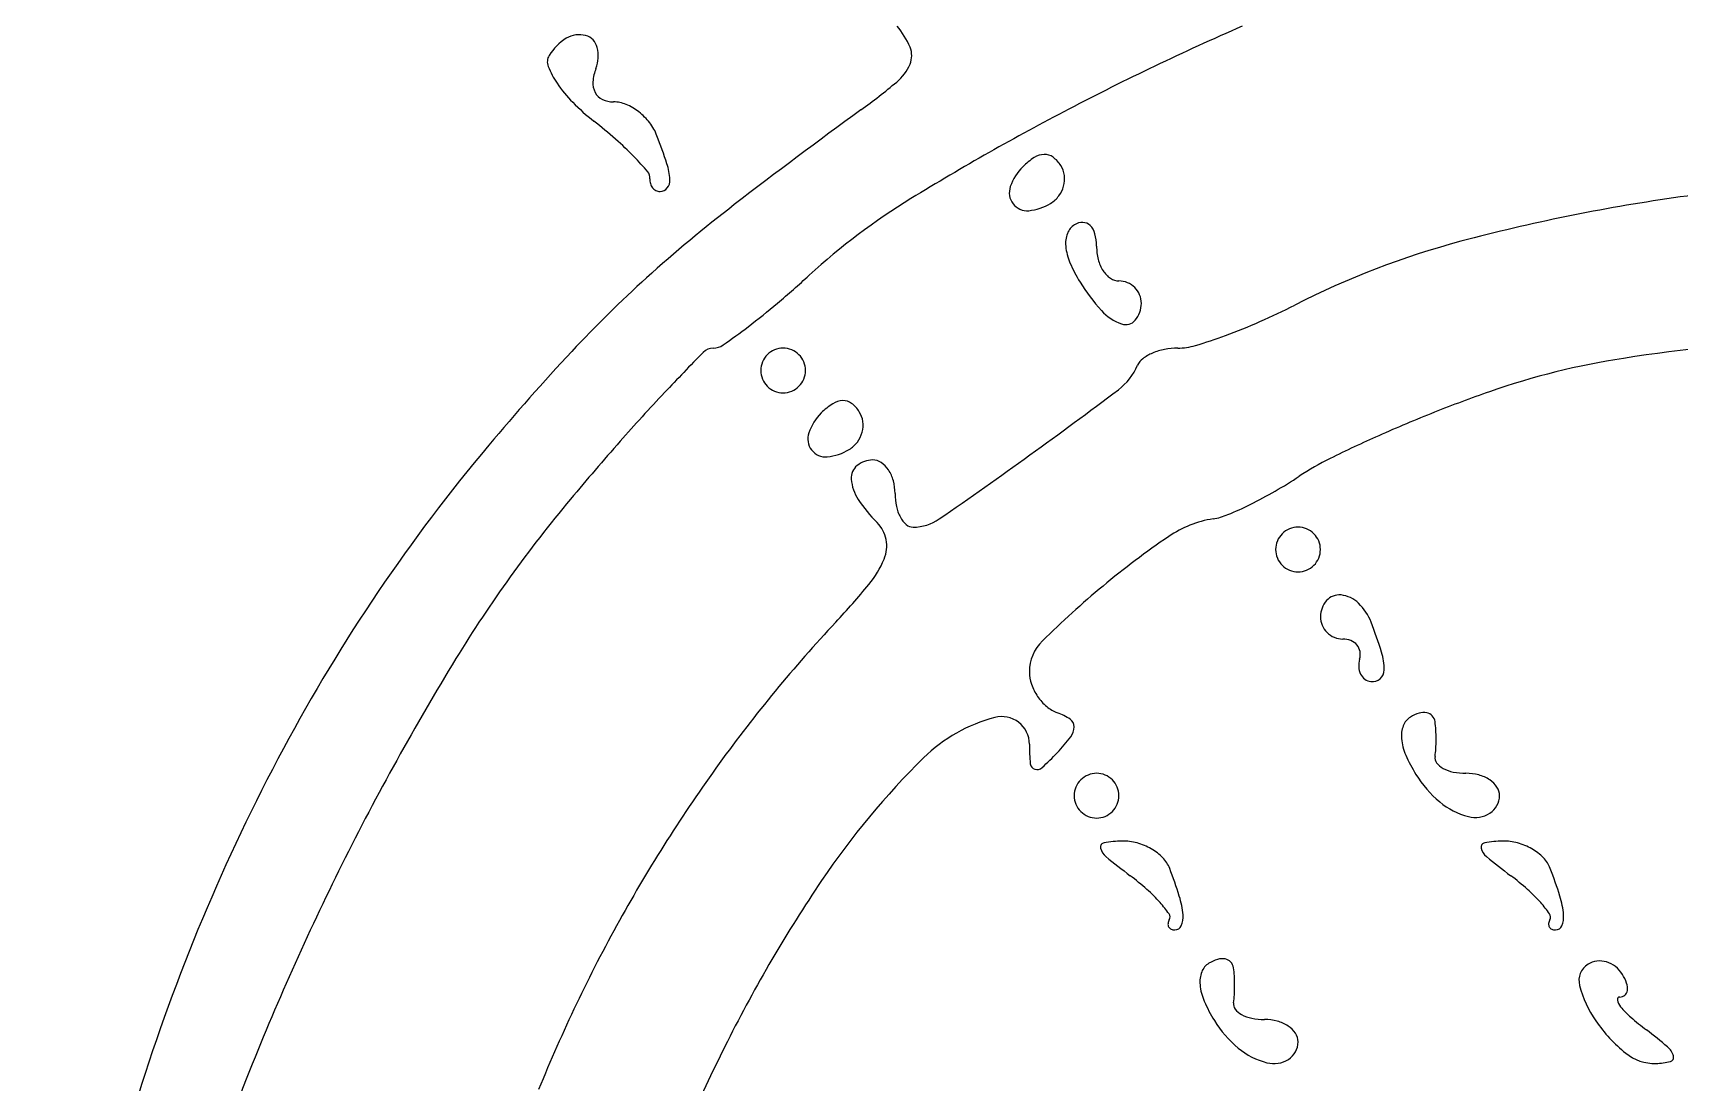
# Model space of a CAD drawing. Header units: metres. Extents: x -22 to 82, y -7 to 32.
# Drawn here: x 10.1426 to 10.2981, y 27.9833 to 28.0825 of the extents above; entities that cross this region are included whole.
import ezdxf

# ---------------------------------------------------------------- set-up
doc = ezdxf.new("R2010")
doc.units = ezdxf.units.M
doc.header["$LTSCALE"] = 2
doc.header["$MEASUREMENT"] = 0
doc.layers.add('ZSILUETAEDIFICIO', color=253, linetype='CONTINUOUS')
doc.layers.add('ZVEREDA', color=253, linetype='CONTINUOUS')

msp = doc.modelspace()

# ---------------------------------------------------------------- hatches: boundary and pattern name
at = {"layer": 'ZVEREDA'}
h = msp.add_hatch(dxfattribs=at)
h.set_pattern_fill('AR-SAND', color=256, scale=0.08)
h.set_pattern_definition([(37.50000000000001, (100.3217642182751, 117.4581959786875), (-0.0050394686487687, 0.1541459015210527), [0, -0.1216, 0, -0.136, 0, -0.13]), (7.499999999999999, (100.3217642182751, 117.4581959786875), (0.1415821364214182, 0.2257716852183792), [0, -0.0656, 0, -0.1096, 0, -0.042]), (327.5, (100.2233642182753, 117.4581959786875), (0.2491313489401196, 0.0004527242829572), [0, -0.04, 0, -0.144, 0, -0.188]), (317.5, (100.2233642182753, 117.4581959786875), (0.2404901283657835, 0.0702140451947399), [0, -0.02, 0, -0.0944, 0, -0.108])])
h.paths.add_polyline_path([(31.4583351261974, 30.10001185127862), (-5.580466054143699, 30.14202237673669), (-5.496152509190097, 24.7095630808688), (0.5053741138006274, 24.71459050236479), (0.5053741138006274, 23.02514520136083), (2.905374113800207, 23.02514520136083), (2.905811148500817, 24.71459050236479), (7.70575982083821, 24.71459050236479), (7.70575982083821, 23.02524487001511), (10.1053227861378, 23.02524487001511), (10.1057598208379, 24.71459050236479), (12.50561829493628, 24.71459050236479), (14.90575982083172, 24.71459050236479), (14.90575982083172, 23.02514520136083), (17.30547676903481, 23.02514520136083), (17.30591380373539, 24.71459050236479), (22.10547676902863, 24.63459050236452), (22.10547676902863, 23.02461800278962), (24.5050398048495, 23.02461800278962), (24.5050398048495, 24.63406330379348), (31.4583221007949, 24.61459050236454), (29.30561829493013, 24.61459050236454), (29.30561829493013, 20.61092766967829), (30.50572014345363, 20.61326742045304), (30.50572014345363, 24.61459050236454), (31.4583221007949, 24.61459050236454)])
h.paths.add_polyline_path([(3.274978631708791, 29.84745587849517), (21.85115500656482, 29.84745587849517), (21.85115500656482, 26.26298918530352), (3.274978631708791, 26.26298918530352)], flags=16)
edge = h.paths.add_edge_path(flags=0)
edge.add_line((4.190763625501631, 28.45334721717251), (4.191796270515823, 28.45334721717251))
edge.add_arc((4.030850849770815, 28.47872758158093), 0.1629343160792154, 351.0385129392877, 357.3660182868147)
edge.add_arc((4.112611057247875, 28.47496619707363), 0.0810876329450389, 344.53720768220717, 357.3660765305271, ccw=False)
edge = h.paths.add_edge_path(flags=0)
edge.add_arc((4.129473601766023, 28.48361260777853), 0.0424070857397566, 8.446156974039805, 17.04280200703507)
edge.add_arc((4.048520085864993, 28.46875624364435), 0.1245244297232045, 3.3254775150875844, 12.657113459455672, ccw=False)
edge.add_arc((4.009668740244905, 28.46649875537224), 0.1634413066505545, 3.325477516473139, 5.867953198212037)
edge.add_arc((4.024461425057098, 28.46801930679646), 0.148570677863494, 5.867861931155238, 8.446156969658695)
edge = h.paths.add_edge_path(flags=0)
edge.add_arc((4.187625943115307, 27.71049756740979), 0.005506773619038, 0, 44.649192788606285, ccw=False)
edge.add_line((4.193132716734738, 27.71049756740979), (4.193170576032799, 27.71059180186387))
edge.add_arc((4.083131412969806, 27.72142825678299), 0.110571452748189, 354.3757511834748, 357.7808422671732)
edge.add_arc((4.083495542828814, 27.72707965905653), 0.1105714527485412, 354.8460124112327, 363.6003750095574)
edge.add_arc((4.265141154600997, 27.71569919341579), 0.0736096129205384, 165.585485692761, 181.0365879312016)
edge = h.paths.add_edge_path(flags=0)
edge.add_ellipse((4.155844521799992, 27.55226263330349), major_axis=(-0.004886144824328529, 0.5517489951021792), ratio=0.0764573230342362, start_angle=264.41174822548277, end_angle=281.9145976805995, ccw=False)
edge.add_arc((-177.0033036909715, 27.24610176780652), 181.2017851309283, -3.410605131648481e-12, 0.07993633669821065, ccw=False)
edge.add_line((4.198481439956822, 27.24610176779618), (4.210484766247419, 27.6590139235833))
edge.add_ellipse((4.18687514976483, 27.77778923014426), major_axis=(0.01575538398604225, -0.1077800230216994), ratio=0.5161088083865675, start_angle=337.05526251174393, end_angle=345.80434126128097, ccw=False)
edge = h.paths.add_edge_path(flags=0)
edge.add_arc((387.0379938681306, 26.57348742740584), 383.1770730560518, 179.7962796488156, 179.8227156500893, ccw=False)
edge.add_arc((63.47661150482531, 27.72394417231078), 59.61364541384286, 179.6242268241421, 179.7962796450261, ccw=False)
edge.add_arc((107.9126775625507, 27.43250698258277), 104.0506671673548, 179.4892207827528, 179.6242268252662, ccw=False)
edge.add_arc((4.908773407262004, 28.32581589378475), 1.043191389333353, 173.5744382351789, 178.1175676432889, ccw=False)
edge.add_arc((3.941956756071903, 28.43638332363668), 0.0700943375474026, 136.9440126095541, 174.9430767679891, ccw=False)
edge.add_arc((3.939591411760631, 28.44492007257332), 0.0627084935053294, 98.57263522089539, 141.1716653543758, ccw=False)
edge.add_arc((3.971787529488921, 28.27408536092594), 0.2365196678389941, 91.78341864015289, 100.1162303726033, ccw=False)
edge.add_arc((4.161354391850892, 22.18584956753244), 6.327705978506592, 91.01273401402932, 91.78341864030182, ccw=False)
edge.add_line((4.049514576590127, 28.51256710557305), (4.169165289891879, 28.51468221717266))
edge.add_line((4.169165289891879, 28.51468221717232), (4.179750299263304, 28.53043944484654))
edge.add_arc((4.190827730734469, 28.52494372944767), 0.0123657743692955, 51.76101418273163, 153.6131534045893, ccw=False)
edge.add_line((4.198481439891822, 28.53465625290397), (4.198481439891822, 28.53636044799151))
edge.add_arc((4.193339192636984, 28.51586697619842), 0.0211287740527576, 75.9140893002533, 183.0668013861589)
edge.add_line((4.172240678425823, 28.51473658199643), (4.049514576590127, 28.51256710557305))
edge.add_arc((4.161354391844498, 22.18584956753244), 6.327705978506354, 91.01273401397248, 91.78341864024476)
edge.add_arc((3.971787529489319, 28.27408536092594), 0.2365196678390667, 91.78341864027549, 100.1162378328985)
edge.add_arc((3.941258338745911, 28.44519436956017), 0.0627084935053418, 100.1162378329312, 120.5228893311077)
edge.add_arc((3.942263761789718, 28.43729516592452), 0.0700943375474093, 117.9506432260986, 158.4595108276586)
edge.add_arc((4.001405707587139, 28.41591235581501), 0.1329691207264811, 159.2459526752788, 175.8968395766796)
edge.add_arc((4.909294928725814, 28.35078371074917), 1.04319138933335, 175.8968395763732, 179.4892207827571)
edge.add_arc((107.9126775622392, 27.43250698108915), 104.0506671670563, 179.4892207819287, 179.6242268244366)
edge.add_arc((63.47661150489225, 27.72394417644966), 59.6136454138861, 179.6242268281098, 179.7962796489794)
edge.add_arc((387.0379938451551, 26.57348740949783), 383.1770730331307, 179.7962796461218, 179.8227156473993)
edge.add_line((3.862755088178147, 27.75911035599103), (3.884622839891307, 27.72070371717251))
edge.add_arc((3.929255688633731, 27.74845655913333), 0.0525576961415898, 211.8734753522308, 222.0820973833024)
edge.add_arc((3.940104661909288, 27.75825274944765), 0.0671749997825091, 222.0818102784924, 230.2563674642507)
edge.add_arc((3.958449832274908, 27.78343227505326), 0.0982851158739191, 231.4181484407944, 254.9741783521728)
edge.add_arc((3.959368323424485, 27.7758030788865), 0.0911999037654329, 253.1739702547738, 268.217256623099)
edge.add_arc((3.968627737210397, 41.24924821526616), 13.56460629090511, 269.9489048779313, 270.3532500274084)
edge.add_arc((4.049525169780992, 16.95504494612499), 10.72985513343538, 89.5075836061958, 89.98540653837108, ccw=False)
edge.add_arc((4.130247462298712, 27.54011210430104), 0.1448483138350315, 64.17034698782749, 85.44946313993978, ccw=False)
edge.add_arc((4.191746138397974, 27.66642980881176), 0.0043674083606586, 1.4282544963651844, 68.34992075025048, ccw=False)
edge.add_arc((4.197384248272812, 27.67701561994579), 0.0105538936861254, 212.0429010611537, 263.0773218994982, ccw=False)
edge.add_arc((4.200612712082403, 27.70999352945552), 0.0404527841329601, 231.8085000024286, 252.4850053579366, ccw=False)
edge.add_arc((4.161788889977004, 27.66257060467501), 0.0208577567284913, 48.53142696656482, 82.63062587060486)
edge.add_arc((4.11933816690663, 27.13308106570912), 0.5520225538390414, 85.31102351279071, 89.99478211468639)
edge.add_arc((4.118411279294634, 16.9552485283175), 10.72985513343608, 89.99478211606726, 90.35325002811415)
edge.add_arc((4.073781246147718, 41.2494889468843), 13.56460629090747, 269.50474175352076, 269.9090879921701, ccw=False)
edge.add_arc((3.956613111675125, 27.77658927219733), 0.0911999037654514, 239.2648217281377, 269.94890487625094, ccw=False)
edge.add_arc((3.940104661909288, 27.75825274944765), 0.0671749997825307, 215.766892496466, 243.3781184107606, ccw=False)
edge.add_line((3.885598753388649, 27.71898970661965), (3.862755088177721, 27.75911035598011))
edge = h.paths.add_edge_path(flags=0)
edge.add_arc((3.982208672812931, 27.77710128656037), 0.0039699795081061, 57.093542815945284, 128.0095147918335, ccw=False)
edge.add_arc((3.983777369758798, 27.77691396217733), 0.0035691351575788, -36.39606693346491, 80.51639118771561, ccw=False)
edge.add_arc((3.985008823383225, 27.77555727172944), 0.0018093348073117, 293.7971605359992, 335.12409378026587, ccw=False)
edge.add_arc((3.984854518882713, 27.77590723729099), 0.002191808038586, 257.1681723130867, 293.7964911424778, ccw=False)
edge.add_arc((3.98554989726631, 27.77896024180501), 0.0053230039216045, 238.282669802615, 257.1684968903267, ccw=False)
edge.add_arc((3.980302814458611, 27.77683864407101), 0.0034331700992157, 99.02971341141892, 315.4979837284754, ccw=False)
edge = h.paths.add_edge_path(flags=0)
edge.add_arc((4.003867887505493, 27.77651366478631), 0.0041965817445002, 179.5419055987072, 270.4580944011244)
edge.add_arc((4.003949051078308, 27.77651352882827), 0.0041965817444636, 269.3499522369119, 383.1232100615633)
edge.add_arc((4.003864094692489, 27.77672872215237), 0.0041965817444639, 19.96411019100292, 182.4788541983977)
edge = h.paths.add_edge_path(flags=0)
edge.add_arc((3.979353550216473, 28.42993420992462), 0.0009651872828333, 125.0907544769644, 237.6009057839097)
edge.add_arc((3.995965221876986, 28.40704187017155), 0.0279429480104366, 127.8062335931203, 268.779035296377)
edge.add_line((3.995369806797299, 28.37910526650563), (4.002718144077988, 28.38645734180113))
edge.add_arc((4.10007393273122, 28.38764962442366), 0.0973630891154655, 166.3647067637932, 180.7016464897838, ccw=False)
edge.add_arc((3.991574634341134, 28.42003595056144), 0.0167827455633406, 325.7976337708378, 488.477492724186)
edge.add_arc((3.995342312636922, 28.45231582363164), 0.0238394652163404, 233.4109544616884, 272.5958997522416)
edge.add_arc((3.987035091752404, 28.42505208948006), 0.0100004255996245, 20.17316381762081, 145.4473270086913)

# ---------------------------------------------------------------- linework, layer by layer
at = {"layer": 'ZSILUETAEDIFICIO'}
for centre, radius, start, end in [((10.217909434142, 28.07787800069633), 0.0081860221303772, 23.20741240676624, 39.69043124135417), ((10.3610055565652, 27.84427601839582), 0.2605521963209314, 113.5711184103348, 117.5676668338278), ((10.19556319792648, 28.07772175195566), 0.0049629486391371, 121.6393661364818, 148.2826912832205), ((10.19417085386951, 28.07998150490346), 0.002308686904098, 74.48054181096171, 121.6395006648267), ((10.1943718865152, 28.08070552467353), 0.0015572757307201, 13.71587869513063, 74.47981058264105), ((10.19233427291852, 28.079717328475), 0.001167124308082, 148.2828592351945, 201.3884352240214), ((10.19266914644248, 28.0802899251355), 0.0033100012459217, 339.0062942701973, 13.7161525527234), ((10.22357422229362, 28.08030681798101), 0.0020225021780258, 336.6711544576708, 23.20693203051757), ((10.19874364224123, 28.08222756202554), 0.0080505309931592, 201.387914604367, 214.1765642776518), ((10.19989635040631, 28.07751660772584), 0.0044310430368999, 159.006721199586, 175.8672623717104), ((10.22123707518472, 28.08131471536137), 0.0045677160663146, 309.9502007387455, 336.6715271682376), ((10.20266250152764, 28.08488852434181), 0.0127874264483257, 214.1767529587097, 224.6719559161325), ((10.19736784710202, 28.07769930570578), 0.0018959478686791, 175.8672741805345, 207.6555750267057), ((10.19699930198732, 28.07750614601315), 0.0014798515249336, 207.6544243199708, 244.7269042469111), ((10.18451234742062, 28.12515959805467), 0.061761066796246, 305.9697185259029, 309.9497707616027), ((10.20877928407322, 28.09093564885427), 0.0213887486477905, 224.6719304617319, 231.8114244012577), ((10.19742186632291, 28.07840127078646), 0.0024697045323634, 244.7278499873875, 270.0002966417357), ((10.19742186690274, 28.07282667351183), 0.003104892742182, 67.41316267879374, 89.99977474354303), ((10.196608237183, 28.07087071092724), 0.0052233315429108, 52.11352927119425, 67.4134843949465), ((10.51692963080563, 27.66711903267975), 0.5041915900771585, 125.9698156456692, 127.6668856162565), ((10.35523338990222, 27.85533148564588), 0.2480805779841655, 117.5675747747914, 121.5256320292752), ((10.16505572585788, 28.035349996256), 0.049332636503951, 48.68839525576019, 51.81150945410001), ((10.1962950804602, 28.07046818282248), 0.0057333276279937, 37.49722519445973, 52.11392547064872), ((10.19697490734299, 28.07098987894966), 0.0048763962232833, 20.99299239240417, 37.49630307028077), ((10.17751830034223, 28.04953003720584), 0.0304543599905444, 44.20593647959488, 48.68841579571883), ((10.14853487793633, 28.05240165521315), 0.0567604834810672, 18.16149073978228, 20.99359154556479), ((10.17748238714032, 28.04949534494864), 0.0305042927599832, 40.58482263432386, 44.20561462141631), ((10.24068511099202, 28.0652038002753), 0.006508633565989999, 122.7662489889775, 135.0000989953198), ((10.23817255233672, 28.06910758974232), 0.0018661640507537, 91.76715083504801, 122.7664696945298), ((10.2381559856033, 28.06964420084881), 0.0013292972739606, 53.33912479738849, 91.76667687162481), ((10.23723582363689, 28.06840793352836), 0.0028704185966747, 31.71722485095709, 53.33929687750075), ((10.19995931275321, 28.06875005521584), 0.0009077380200406, 354.7925006336019, 40.58574770795982), ((10.1969280970859, 28.06827648021704), 0.0058300041139568, 3.08923604388809, 18.16169740555153), ((10.23959143945629, 28.06629746763025), 0.0049619514035355, 135.0000957175037, 160.8451938261407), ((10.23766525357701, 28.06867331926617), 0.0023656021319585, 7.622138442286727, 31.7175128036711), ((10.237466861163, 28.06864675949976), 0.0025657644936148, 344.9508781437573, 7.622371760128128), ((10.20216962582961, 28.06854856631412), 0.0013117397730799, 174.7906323818316, 194.910565450102), ((10.2019324305036, 28.06848545502953), 0.0010662919084626, 194.9130759940864, 218.4146690738311), ((10.20183544885572, 28.06840852453877), 0.0009425028132933, 218.4135569528994, 243.6441173639306), ((10.20181177365501, 28.06836075011552), 0.0008891838615622, 243.6444409482092, 270.0003514806946), ((10.2018117753976, 28.06834831222864), 0.0008767459748612, 270.0002425877389, 321.4533254315789), ((10.20158640374282, 28.06852789665857), 0.0011649177121398, 321.4527187914956, 3.08878083815712), ((10.23654206697549, 28.06735666407468), 0.0017338606931982, 160.8448451242175, 217.3123950612675), ((10.23733095920102, 28.06868333966855), 0.0027065034384803, 322.9493811180103, 344.9500514057956), ((10.32280895853111, 27.89060952402451), 0.1780482453460931, 91.43131192003165, 98.15476104317874), ((10.2953729082808, 27.95412269762073), 0.1416195489797619, 127.6669093539971, 132.0334652309764), ((10.25846723527161, 28.01308128971851), 0.0630165637434514, 121.525747563804, 132.4886034400286), ((10.2364903257378, 28.06731722477895), 0.0016688021523697, 217.3122491585808, 275.2001905405276), ((10.2362089921923, 28.0704081731493), 0.004772527396619, 275.200487564866, 301.7174148698027), ((10.23722605394124, 28.06876246457114), 0.0028379030602519, 301.7180971070263, 322.9505458796903), ((10.32214316262051, 27.89525490627852), 0.1733553932854374, 98.15471861277263, 104.9296892297892), ((10.24185701707412, 28.06291104212625), 0.0016632192657935, 121.7187642635501, 159.2284316028337), ((10.2417464770399, 28.06308975834747), 0.0014530798327322, 89.1186101837464, 121.7160214294134), ((10.24175360721691, 28.06355058670351), 0.0009921963216123, 45.76799384100507, 89.12095579899523), ((10.24126215147879, 28.06304585385948), 0.0016966705825719, 14.75739480739226, 45.76616426597136), ((10.24282145717029, 28.06254515972552), 0.0026947301127281, 159.2269702266245, 185.3700362163027), ((10.23846477151912, 28.06230885228433), 0.004589507590653, 0.000486502112532828, 14.75892575759405), ((10.2980457443098, 27.98563166006727), 0.0798212113273728, 104.9297793598415, 117.0290205795713), ((10.24526661238201, 28.06277495381102), 0.0051506595355534, 185.369470981078, 203.2977877202761), ((10.24817414354561, 28.06230884609647), 0.005119864436182, 179.9994946448311, 194.2552922525561), ((10.25302300631913, 28.06611522788245), 0.0135957218661806, 203.2985545989752, 211.9854742412851), ((10.24673670911281, 28.06194370449094), 0.0036367777443202, 194.2562324414356, 212.677616525781), ((10.24582516000899, 28.06135898014355), 0.0025538076012887, 212.6771825873037, 235.0629138533199), ((10.2766367227953, 27.97490641290017), 0.1136372783924796, 132.0332961000968, 137.0332783188869), ((10.14500775157532, 28.13695015492755), 0.1049612627956847, 310.3116178957873, 312.4885628597474), ((10.25814642817451, 28.069314714548), 0.0196360998689536, 211.9850365770432, 221.8272094432286), ((10.24516929249313, 28.06042008566402), 0.0014085194098615, 235.0623059052999, 269.9994555788375), ((10.24516925595464, 28.05691327538102), 0.0020982908730643, 67.37530716094635, 89.9993677360086), ((10.24515737004072, 28.0568846157455), 0.0021293174227384, 45.0007884644147, 67.37675853589961), ((10.24515732860092, 28.05688465718487), 0.0021293174229968, 22.62324146737595, 44.9992115355853), ((10.17008040666974, 28.10739706212877), 0.0662053170940083, 307.2374078643895, 310.311944124071), ((10.24479267320183, 28.05689654966324), 0.0024916059078903, 320.2573748178364, 0.0003815135401529397), ((10.24518598823741, 28.05689654309879), 0.0020982908724451, 0.0006322764196846798, 22.62469285194217), ((10.23265563098022, 28.11380685553883), 0.0640702326694302, 293.7824641133914, 297.0288550182439), ((10.2469325849126, 28.05927881228649), 0.0045871924365981, 221.8273720728742, 250.8032243700367), ((10.24580895288202, 28.05605156552383), 0.0011699317486143, 250.8027359487538, 320.2564153463173), ((10.23580911721072, 28.10665029380249), 0.0562496923302932, 290.2034400058141, 293.7827600834345), ((10.16364418068969, 28.11586522069825), 0.0768417974520482, 305.0521093535957, 307.2373041626083), ((10.23817748326812, 28.10021545154228), 0.0493928452005091, 286.7307241935637, 290.203041086131), ((10.32491042713562, 27.84241868253093), 0.211724202090384, 94.0444400891032, 98.71340009926759), ((10.36253437650274, 27.89489954409214), 0.2310234188381599, 137.0334170875825, 139.9741334591907), ((10.4290676939743, 27.83421429594028), 0.3120152920873883, 135.6655837615569, 136.6311265253367), ((10.20684616060433, 28.05133196742833), 0.0013345988256946, 90.0002788246043, 135.6658220265815), ((10.2068461704832, 28.05428569426556), 0.0016191280113863, 269.999420589308, 305.0514212590704), ((10.213456229618, 28.05053965718594), 0.0021293174221787, 135.0007884860441, 157.3767585561473), ((10.2134561881783, 28.05053961574447), 0.0021293174234792, 112.6232414410386, 134.9992115139558), ((10.21344430226483, 28.05056827538232), 0.0020982908719379, 90.0006322764197, 112.6246928509962), ((10.21344425595433, 28.05056827538232), 0.0020982908719275, 67.37530714900383, 89.9993677235803), ((10.21343237004041, 28.05053961574555), 0.0021293174227384, 45.0007884644147, 67.37675853589961), ((10.2134323286011, 28.05053965718486), 0.0021293174226753, 22.6232414720938, 44.99921154424447), ((10.25009603756351, 28.04807368680287), 0.0044781353999468, 113.1628833204997, 126.6224384433196), ((10.25060033993782, 28.04689466288147), 0.0057604841364284, 101.1472992034644, 113.1617485904342), ((10.25071727536547, 28.04630165082386), 0.0063649154301139, 89.99996629780121, 101.1480288519995), ((10.25071726051212, 28.05849929922016), 0.0058327329661848, 270.0001826844234, 286.7312457419699), ((10.213427569982, 28.05055154309781), 0.002098290872837, 157.3753071251412, 179.9993676987498), ((10.2134275699816, 28.05055158941047), 0.0020982908723753, 180.0006323074643, 202.6246928796467), ((10.2134609882371, 28.05055154309895), 0.0020982908723577, 0.0006322702055423879, 22.62469284620816), ((10.2134609882375, 28.05055158940928), 0.0020982908719275, 337.3753071490141, 359.9993677235803), ((10.24162021760213, 28.05335923676336), 0.005793007312165001, 307.0801396425325, 336.4758475767844), ((10.24834244076993, 28.05043297347794), 0.001538520573076, 126.6223817738224, 156.4762769698352), ((10.30357415349843, 27.98163340402436), 0.0708839548130182, 98.7133160667854, 109.2709541178148), ((10.213456229618, 28.05056347532229), 0.0021293174221929, 202.6232414438527, 224.9992115139558), ((10.2134561881783, 28.05056351676382), 0.0021293174236129, 225.0007884860441, 247.3767585589613), ((10.21343237004041, 28.05056351676262), 0.0021293174226753, 292.6232414641004, 314.9992115355853), ((10.2134323286011, 28.05056347532337), 0.002129317422616, 315.0007884557555, 337.3767585279062), ((9.964607751444618, 28.41989665170047), 0.4652335181025474, 305.8005975964822, 307.0803428265203), ((10.32645639770024, 27.9311429778453), 0.170862015474073, 136.6310151946719, 138.7224822694922), ((10.21344430226532, 28.05053485712574), 0.0020982908719275, 247.3753071351691, 269.999367711152), ((10.21344425595382, 28.05053485712574), 0.002098290871903, 270.000632288848, 292.6246928648309), ((10.22165011099221, 28.04193880027532), 0.006508633565989999, 122.7662489889775, 135.0000989953198), ((10.2191375523368, 28.04584258974234), 0.0018661640507537, 91.76715083504801, 122.7664696945298), ((10.2191209856035, 28.04637920084843), 0.0013292972741879, 53.33912480323529, 91.766676871312), ((10.21820082363712, 28.04514293352798), 0.0028704185968571, 31.71722485480196, 53.33929688022288), ((10.323482278239, 27.92469250013733), 0.1312047635454967, 109.2709970068103, 111.7004762347411), ((10.2205564394564, 28.04303246763044), 0.0049619514035355, 135.0000957193553, 160.8451938261407), ((10.21863025357723, 28.04540831926585), 0.0023656021320781, 7.622138447738068, 31.71751280836196), ((10.21843186116371, 28.04538175949966), 0.0025657644931641, 344.9508781460204, 7.622371761468741), ((10.3286054294133, 27.91181729656751), 0.1450618030778284, 111.7002418873783, 113.9534976998797), ((10.21750706697571, 28.04409166407413), 0.0017338606932842, 160.8448451029171, 217.3123950402157), ((10.2182959592007, 28.04541833966852), 0.0027065034388604, 322.9493811238303, 344.9500514129321), ((10.32195168573503, 27.92679522290479), 0.1286724595212362, 113.9536189401363, 116.214895383641), ((10.31376124223311, 27.93586229585713), 0.1673306746787554, 139.9740538420632, 151.8438238610649), ((10.42621175443833, 27.84357551514597), 0.3035993189026402, 138.7225432469422, 140.0824999071924), ((10.21745532573712, 28.04405222477914), 0.0016688021524109, 217.3122491742635, 275.2001905560684), ((10.21717399219213, 28.04714317315035), 0.0047725273976317, 275.2004875638979, 301.7174148687045), ((10.21819105394181, 28.04549746457116), 0.002837903059889, 301.7180971016386, 322.9505458741652), ((9.92955899341473, 28.46849311261246), 0.5251503892838228, 304.6566757955697, 305.8005192400724), ((10.22138822839841, 28.04039599759636), 0.0015099174127072, 129.5712799016241, 184.0486847794372), ((10.22190428887848, 28.03977156861748), 0.0023199976366374, 90.00024125702662, 129.5715635154411), ((10.22190428546421, 28.04063857134753), 0.0014529949066994, 56.28186752470094, 90.00025058175747), ((10.22133345454614, 28.03978329282296), 0.002481269816812, 33.68972275914614, 56.2811010655135), ((10.22053367971122, 28.03925010876526), 0.0034424800049339, 14.84201828315172, 33.68983058207794), ((10.27660941952561, 28.01888234337503), 0.0260276405506184, 116.2148067339091, 123.6093540327653), ((10.22387910036761, 28.04057231398201), 0.00400702186285, 184.0488367635806, 213.43913428001), ((10.21928457460282, 28.03891907917301), 0.0047347045065556, 359.9998436651163, 14.84227106102649), ((10.2389649210574, 28.075521958374), 0.0419808460678978, 299.9650753704626, 303.609238163577), ((10.28978552367272, 27.95771624004681), 0.12572233466412, 140.0824549561744, 148.5473781256877), ((10.23224870478839, 28.04609917507048), 0.0140368011051362, 213.4388549797845, 224.9998070152486), ((10.22995179132542, 28.03891911080115), 0.0059325122162444, 180.0004302322333, 191.8073429083117), ((10.24143721550189, 28.07054285956798), 0.0364214426675628, 292.6503167804908, 296.3116639414731), ((10.23904008924981, 28.07539153384533), 0.0418303109747477, 296.311091624937, 299.9651067939777), ((10.22790389557548, 28.03849091760418), 0.003840330005203, 191.8060056528067, 208.1606554958231), ((10.22666316897423, 28.03782683798551), 0.0024330616485333, 208.1626403198864, 229.0769379143458), ((10.22571760568172, 28.04009397397147), 0.0043474077174955, 270.0003087602772, 304.6568611580771), ((10.25568465747872, 28.026339643298), 0.010319915335917, 99.08960094066292, 124.2703484768832), ((10.25307430566519, 28.04265582740692), 0.0062037586038451, 279.0892341771901, 292.649508255101), ((10.22013864600351, 28.03398917271227), 0.0030893683698787, 10.72691541672273, 45.00013685852728), ((10.22571763384141, 28.03673613793404), 0.0009895716802881, 229.0757308806961, 269.9997260133595), ((10.29510443904499, 27.96848744227248), 0.0803256032634771, 124.2700782571192, 129.8211826656353), ((10.26210122961791, 28.03361965718483), 0.002129317422616, 135.0007884557555, 157.3767585279062), ((10.26210118817863, 28.03361961574552), 0.0021293174226753, 112.6232414641004, 134.9992115355853), ((10.26208930226471, 28.03364827538212), 0.0020982908719379, 90.0006322764197, 112.6246928509962), ((10.26208925595412, 28.03364827538212), 0.0020982908719275, 67.37530714900383, 89.9993677235803), ((10.26207737004071, 28.03361961574433), 0.0021293174236129, 45.00078848604417, 67.37675855896137), ((10.26207732860101, 28.03361965718597), 0.0021293174221929, 22.6232414438527, 44.99921151395584), ((10.22001443049683, 28.03396566538487), 0.0032157886453009, 337.4673062309081, 10.72649743690233), ((10.26207256998143, 28.03363154309898), 0.0020982908719275, 157.3753071490141, 179.9993677235803), ((10.26207256998191, 28.03363158940948), 0.0020982908724451, 180.0006322764197, 202.6246928519422), ((10.26210598823741, 28.03363154309778), 0.0020982908723753, 0.0006323074643410529, 22.62469287964676), ((10.2621059882369, 28.03363158941067), 0.002098290872837, 337.3753071194072, 359.9993676925357), ((10.21414446498349, 28.03640095228843), 0.0095708745950054, 320.6930207096381, 337.4676242606566), ((10.26210122961791, 28.03364347532334), 0.0021293174226753, 202.6232414720938, 224.9992115442445), ((10.26210118817863, 28.03364351676265), 0.0021293174227384, 225.0007884644147, 247.3767585358996), ((10.2620893022652, 28.03361485712577), 0.0020982908719275, 247.3753071351691, 269.999367711152), ((10.26208925595373, 28.03361485712577), 0.002098290871903, 270.000632288848, 292.6246928648309), ((10.26207737004071, 28.03364351676379), 0.0021293174234792, 292.6232414410386, 314.9992115139558), ((10.26207732860101, 28.03364347532226), 0.0021293174221787, 315.0007884860442, 337.3767585561473), ((10.16613565085873, 28.07570608310778), 0.0716171439620046, 316.8890140594148, 320.6926461864034), ((10.30446140577783, 27.95726561916513), 0.0949366312989876, 129.8213056331292, 134.4838511752311), ((10.26649705939263, 28.02728658091229), 0.0022927802829613, 138.357431525789, 180.0003663007727), ((10.26597254242938, 28.02775295346032), 0.0015909103532914, 83.70328894537309, 138.3570886254439), ((10.26583547779251, 28.02651051688514), 0.0028408844962832, 45.84961040939555, 83.70387931272319), ((10.26434150946739, 28.02497164417747), 0.0049856620056223, 20.99348345942816, 45.84903031307321), ((10.26630256998192, 28.0272865894093), 0.0020982908723577, 180.0006322702055, 202.6246928462081), ((10.31861187916249, 27.93296724667226), 0.1372449531855331, 136.889240131817, 144.1223778331928), ((10.26633122961832, 28.02729847532333), 0.0021293174229968, 202.6232414673759, 224.9992115355853), ((10.26633118817864, 28.02729851676264), 0.0021293174227384, 225.0007884644147, 247.3767585358996), ((10.22496363908414, 28.00986130044896), 0.0471631342332084, 17.35199744775307, 20.99318161290581), ((10.24081647371872, 28.02206769623496), 0.0041071946093167, 134.4838441358986, 180.0000694833343), ((10.26631930226472, 28.02726985712593), 0.0020982908719275, 247.3753071490038, 269.9993677235803), ((10.26631930840523, 28.02308299835147), 0.0020885679030476, 68.47027624744041, 90.00080367121862), ((10.26656264829151, 28.02369990925928), 0.0014253987188394, 39.80499405303327, 68.46887193127188), ((10.26665142343577, 28.02377387522125), 0.0013098479088162, 9.652101883392666, 39.80539091894729), ((10.26629987846331, 28.02371407078846), 0.0016664435309479, 344.4762048449838, 9.65265025269222), ((10.26472626298411, 28.02228546833396), 0.0055046872271082, 359.6614384862944, 17.3530690970295), ((10.40206150811332, 27.88904203733165), 0.2573355665230136, 148.5475619677311, 153.5010419484962), ((10.27015264720222, 28.02264388104396), 0.0023321978689275, 164.4762265524596, 182.9208364213617), ((10.2694955728918, 28.0226103296792), 0.0016742675212199, 182.9199531457213, 206.5644094343136), ((10.26911644327615, 28.02225955269984), 0.0011144304450841, 310.9066483368953, 359.6600863133024), ((10.24030811633043, 28.02206771823194), 0.0035988372211352, 180.0004295051266, 199.0856464017866), ((10.24146021742192, 28.02246626720103), 0.0048179263079366, 199.0847630415347, 214.4209957344246), ((10.26920614097463, 28.02246563578984), 0.0013506826699116, 206.5650930347639, 233.3497202824115), ((10.26912316209041, 28.02235411977529), 0.0012116815307887, 233.3500180173812, 262.4057076308301), ((10.26911135142947, 28.0222654208788), 0.0011221997691271, 262.4049330333028, 310.9069369144829), ((10.24140410271073, 28.02242787490263), 0.0047499349343805, 214.4215973086212, 229.8664299423122), ((10.23722860948175, 28.00325618877861), 0.014990012554353, 104.6559266072228, 134.5526308341348), ((10.2340968892683, 28.01523107385299), 0.0026123898410443, 359.9998333400388, 104.6556867559266), ((10.24051148307331, 28.02136910294217), 0.0033650999690129, 229.8663012109161, 249.8636484298704), ((10.23745842323771, 28.01304242765298), 0.0055036482929883, 55.66462252215984, 69.86425808580643), ((10.2400754016069, 28.0168737325485), 0.0008638775028762, 359.9989192837146, 55.66305827115458), ((10.27358201707401, 28.01638104212543), 0.0016632192660354, 121.7187642378758, 159.2284315808642), ((10.27447729446362, 28.01493233739143), 0.0033662362965911, 106.5439865875916, 121.7170782742645), ((10.27396103212121, 28.01667027822901), 0.0015532373554848, 79.49186028287241, 106.5436620631662), ((10.27407040850829, 28.01725987948453), 0.0009535767563501, 43.08418430520039, 79.49266446928728), ((10.2740258259484, 28.0172182143076), 0.0010145979912666, 8.326448730485435, 43.08289057633738), ((10.23938824790574, 28.01687370009978), 0.0015510312037736, 322.7138406903783, 0.0005967439540558026), ((10.27454645717012, 28.0160151597255), 0.0026947301127281, 159.2269702266245, 185.3700362163027), ((10.26643139024213, 28.01610632067701), 0.0086899977284063, 3.221672088356102, 8.32908893119156), ((10.25904129939701, 28.01569091252105), 0.016091754713212, 359.9993901924728, 3.219659421742892), ((10.33092422764571, 27.92667648740445), 0.1867972394810395, 151.8438262479677, 162.7732976608065), ((10.2565747595111, 28.01523101348903), 0.0198654804017576, 179.9998478157725, 185.3796207335405), ((10.225819768196, 28.02720525843949), 0.0186052019355276, 316.6681360486928, 322.7130428908842), ((10.27699161238141, 28.01624495381111), 0.0051506595351357, 185.3694709840613, 203.2977877222725), ((10.26777926155799, 28.01521268580865), 0.0073403001307574, 351.0269193469775, 356.7669851069898), ((10.25931429360642, 28.01569081535706), 0.0158187605031261, 356.7670889331654, 359.9997315982189), ((10.32582176520353, 27.92775194243001), 0.1461433718599339, 144.1222166365011, 151.0224388625871), ((10.27966515942151, 27.96015164557076), 0.0754785438305171, 134.5525936448831, 146.0202747936943), ((10.23738424726872, 28.01342387805187), 0.0005900686394026, 185.3811211417348, 253.3019536795646), ((10.2374212076445, 28.01354700133498), 0.0007186198421401, 253.2999530793061, 312.3033761942776), ((10.2199638311188, 28.03272941631428), 0.0266555633704441, 312.3044183559121, 316.6686832331623), ((10.2847480063208, 28.01958522788232), 0.0135957218677234, 203.2985545950784, 211.9854742372185), ((10.2758126666547, 28.01394421451266), 0.0007926339574578, 171.02879969976, 217.3246549742334), ((10.27668822271173, 28.01461171807051), 0.0018936150685522, 217.3225611846289, 241.5038359570549), ((10.27741356148343, 28.01594800046297), 0.0034140646607746, 241.5051270263836, 258.8880293748287), ((10.24306622961811, 28.01035465718502), 0.0021293174229483, 135.0007884644147, 157.3767585382655), ((10.24306618817792, 28.01035461574543), 0.0021293174225145, 112.6232414527827, 134.999211522615), ((10.24305430226539, 28.01038327538129), 0.0020982908731273, 90.00063228884795, 112.6246928643519), ((10.24305425595389, 28.01038327538231), 0.0020982908719275, 67.37530713516908, 89.99936771115203), ((10.24304237004088, 28.01035461574543), 0.0021293174225635, 45.00078847738501, 67.37675854721729), ((10.24304232860032, 28.01035465718502), 0.0021293174233184, 22.62324145702756, 44.99921152693536), ((10.28259632132972, 28.018241383732), 0.0110588605400496, 211.9851203912827, 229.9298374495901), ((10.27795181703121, 28.01868791773205), 0.0062063514780057, 258.8870270229704, 269.9996499132794), ((10.2779517920269, 28.0077468617468), 0.0047347045074451, 75.1577289217782, 90.0001563183778), ((10.27828282162201, 28.0089959668565), 0.0034424800037724, 56.31016943578206, 75.15798173492284), ((10.27881600567773, 28.00979574169065), 0.0024812698172024, 33.71889892866746, 56.3102772350294), ((10.24303756998123, 28.01036654309883), 0.0020982908719275, 157.3753071490141, 179.9993677235803), ((10.24303756998162, 28.01036658940927), 0.0020982908723577, 180.0006322702055, 202.6246928462081), ((10.2430709882376, 28.01036654309883), 0.0020982908719379, 0.0006322764196846798, 22.62469285098589), ((10.24307098823712, 28.01036658940927), 0.0020982908723822, 337.3753071537919, 359.9993677297945), ((10.27916458462619, 28.0103665731495), 0.0019596944835151, 302.4445999751598, 359.999798400444), ((10.279671284203, 28.01036657260835), 0.0014529949066209, 359.9997494361684, 33.71813249518383), ((10.24306622961763, 28.01037847532336), 0.0021293174226753, 202.6232414720938, 224.9992115442445), ((10.24306618817829, 28.01037851676261), 0.0021293174227384, 225.0007884644147, 247.3767585358996), ((10.24305430226491, 28.01034985712704), 0.0020982908730643, 247.3753071494841, 269.9993677235803), ((10.24305425595432, 28.01034985712596), 0.0020982908719379, 270.0006322764197, 292.6246928509962), ((10.24304237004051, 28.01037851676261), 0.0021293174226753, 292.6232414641004, 314.9992115355853), ((10.24304232860072, 28.01037847532336), 0.0021293174230358, 315.0007884644147, 337.3767585326241), ((10.2798700118139, 28.01500040087728), 0.0068236824515913, 229.9300420943959, 255.6916391123182), ((10.27882455484931, 28.01090141417905), 0.0025934729747049, 255.6916674847939, 302.4450669607558), ((10.24383082303322, 28.00551020078876), 0.0004073498905913, 99.41256217057114, 193.0253712343952), ((10.24487412575513, 28.00575158966797), 0.0014782136354433, 193.0267611631392, 230.6524300789083), ((10.2457008346525, 27.99423027180825), 0.0118412355493877, 91.1085133060983, 99.41299405619833), ((10.24556911213151, 28.00104229758546), 0.005027936349012, 74.93432169074264, 91.10951134438696), ((10.245402664659, 28.00042414196633), 0.0056681090820919, 60.14888554552269, 74.9337997528097), ((10.24570338320899, 28.00094828490097), 0.0050638264854454, 44.5166346711644, 60.14807867846594), ((10.27978582303348, 28.00551020078876), 0.0004073498905913, 99.41256217057114, 193.0253712343952), ((10.28082912575502, 28.00575158966728), 0.0014782136349158, 193.0267611413599, 230.6524300621555), ((10.28165583465284, 27.99423027180825), 0.0118412355493877, 91.1085133060983, 99.41299405619833), ((10.28152411213139, 28.00104229758705), 0.0050279363474119, 74.93432168602213, 91.10951133956587), ((10.28135766465883, 28.00042414196452), 0.0056681090838484, 60.14888555069308, 74.93379975758947), ((10.28165838320888, 28.00094828490251), 0.0050638264842913, 44.51663465833066, 60.14807866503805), ((10.39961635087749, 27.89026064346064), 0.2546035718959506, 153.5009515658543, 158.4638236572278), ((10.29052664661393, 28.06143326195786), 0.0734823891376809, 230.6522206879389, 232.9247260055755), ((10.24722238818032, 28.00244179424146), 0.0029335809017452, 20.99415575465167, 44.51774642843242), ((10.3264816466133, 28.06143326195786), 0.0734823891374067, 230.6522206882075, 232.9247260058452), ((10.28317738818052, 28.00244179424146), 0.0029335809014209, 20.99415575783622, 44.51774643467024), ((10.33255963736221, 27.92450164169833), 0.1392652867526815, 146.0204608878103, 153.2705412131178), ((10.23026440289033, 27.98168092061701), 0.0264774726466957, 48.49841949287281, 52.92454105623297), ((10.20917941044922, 27.98784341937113), 0.0436813502086769, 17.35075049031499, 20.99353853222754), ((10.26621940288965, 27.98168092061701), 0.026477472646997, 48.49841949213565, 52.92454105545065), ((10.24513441044948, 27.98784341936403), 0.0436813502107776, 17.35075049913215, 20.99353854107769), ((10.23803185003521, 27.99045990718651), 0.0147555342261316, 41.64154423205267, 48.49848985625532), ((10.24296441030563, 27.99839918269731), 0.0082857240004611, 4.86941108658485, 17.35028844820589), ((10.27398685003553, 27.99045990718651), 0.0147555342257918, 41.64154423322461, 48.49848985757616), ((10.27891941030589, 27.99839918269731), 0.0082857240004611, 4.86941108658485, 17.35028844820589), ((10.24058108378929, 27.99272658911332), 0.0113443116171847, 34.78231616635191, 41.64132259234689), ((10.24946446781792, 27.99889662902098), 0.0005284018421753, 331.3170844917136, 34.78298488737158), ((10.24905322718021, 27.99891788252495), 0.0021748533225944, 337.2585227163929, 4.869975255750247), ((10.27653608378915, 27.99272658911332), 0.0113443116171847, 34.78231616635191, 41.64132259234689), ((10.28541946781823, 27.99889662902098), 0.0005284018417764, 331.3170844680426, 34.78298491549817), ((10.28500822717999, 27.99891788252586), 0.0021748533229703, 337.2585226943073, 4.869975230869009), ((10.32724932573163, 27.926961857832), 0.1477749853400535, 151.0226065628029, 157.8845897003388), ((10.25031414655021, 27.998206047515), 0.0005117001312642, 172.3471153844206, 208.6809601012938), ((10.25086094600442, 27.99813262315968), 0.0010634072800715, 151.3172020484666, 172.3496795851422), ((10.25028384457551, 27.99818949379875), 0.000477171378547, 208.683387674405, 246.6382164871548), ((10.25045678623999, 27.99858984874413), 0.0009132824900739999, 246.6376657849786, 269.9995526641151), ((10.25045676909784, 27.99832956174782), 0.0006529954938418, 270.0008784580693, 337.2595162424211), ((10.28626914654998, 27.99820604751568), 0.0005117001311927, 172.3471154601206, 208.6809601927334), ((10.28681594600422, 27.99813262315968), 0.0010634072800715, 151.3172020484666, 172.3496795851422), ((10.28623884457531, 27.99818949379801), 0.0004771713779208, 208.6833876287533, 246.6382164546585), ((10.28641178623982, 27.99858984874413), 0.0009132824900739999, 246.6376657849786, 269.9995526641151), ((10.28641176909764, 27.99832956174782), 0.0006529954938418, 270.0008784580693, 337.2595162424211), ((10.25454701707463, 27.99311604212613), 0.0016632192662187, 121.7187642727637, 159.2284316083963), ((10.25544229446288, 27.99166733739162), 0.0033662362963521, 106.5439865812599, 121.7170782676777), ((10.2549260321218, 27.99340527822784), 0.0015532373568335, 79.49186030855212, 106.5436620833883), ((10.25503540850812, 27.99399487948455), 0.0009535767566566, 43.08418428654393, 79.49266444490941), ((10.25499082594865, 27.99395321430762), 0.0010145979912666, 8.326448730485435, 43.08289057633738), ((10.29043335398114, 27.99290031729481), 0.0018106148678424, 121.7175973082269, 194.8241285619719), ((10.29054365737352, 27.99272183117182), 0.0020204341577497, 96.41462849647736, 121.7174133193364), ((10.29057664690183, 27.99242829176899), 0.00231582151346, 73.57150508150255, 96.41433146010581), ((10.2905115491383, 27.99220738626133), 0.0025461190622232, 51.91549258911292, 73.57231795131179), ((10.2555114571708, 27.99275015972546), 0.0026947301131808, 159.2269702300663, 185.3700362153998), ((10.2473963902419, 27.99284132068226), 0.0086899977280987, 3.221672053935011, 8.329088896642926), ((10.24000629939721, 27.99242591251283), 0.0160917547132177, 359.9993902216154, 3.219659450931626), ((10.29035834216731, 27.99201193691283), 0.0027944591975958, 31.71735870611721, 51.91484013907632), ((10.28907799952481, 27.99122060097636), 0.0042996136235938, 19.5155476473423, 31.71786018718263), ((10.25795661238163, 27.99297995381096), 0.0051506595350458, 185.3694709815491, 203.29778771995), ((10.24874426155773, 27.99194768580384), 0.0073403001304881, 351.0269193843419, 356.7669851442037), ((10.24027929360662, 27.99242581536538), 0.0158187605031261, 356.7670889026454, 359.9997315677475), ((10.29917958291412, 27.99521510626664), 0.0108579773859089, 194.824102114024, 214.4026609020336), ((10.29247736008321, 27.99110200763749), 0.000229558616716, 90.00149094748767, 193.1862781226325), ((10.29247734256822, 27.99208392723455), 0.0007523609804585, 270.000878937848, 310.5367822449102), ((10.2925090502338, 27.99204688030096), 0.00070359776725, 310.5352077642532, 353.1524092503084), ((10.29168757241149, 27.99214552221298), 0.0015309767850651, 353.1526132620652, 19.5146302394163), ((10.26571300632099, 27.99632022788251), 0.0135957218678439, 203.2985545959538, 211.985474238029), ((10.2567776666549, 27.99067921451183), 0.0007926339575641, 171.0287996510666, 217.3246549150803), ((10.2576532227115, 27.99134671807047), 0.0018936150685522, 217.3225611846289, 241.5038359570549), ((10.2583785614822, 27.9926830004643), 0.0034140646615397, 241.5051270507199, 258.8880294009567), ((10.29378074602002, 27.99140732649232), 0.0015682275460277, 193.1842059570862, 219.0478589312615), ((10.29883488734069, 27.99550736736552), 0.0080762748447139, 219.0494187580627, 228.9069185477487), ((10.26356132132949, 27.99497638373066), 0.0110588605390056, 211.9851203865293, 229.9298374450514), ((10.25891681703271, 27.99542291773201), 0.0062063514780455, 258.8870270102251, 269.9996499006948), ((10.25891679202664, 27.98448186174824), 0.0047347045058535, 75.15772891682022, 90.00015631285413), ((10.25924782162181, 27.98573096685516), 0.0034424800050911, 56.31016944207625, 75.15798174074351), ((10.25978100567792, 27.98653074169033), 0.0024812698173916, 33.71889893302588, 56.31027723794162), ((10.30198755758121, 27.99713792165318), 0.0142612024359227, 214.4025397546784, 231.1534355438889), ((10.31140034788379, 28.00991434525849), 0.0271930687868933, 228.906099305381, 232.897378117799), ((10.266661461844, 27.95076421096297), 0.04697098120564, 49.76879250324033, 52.89763521364274), ((10.33823133225749, 27.92164562200975), 0.1456154813493763, 153.2706116317717, 159.7781211149105), ((10.2608350118137, 27.99173540087713), 0.0068236824515913, 229.9300420943959, 255.6916391123182), ((10.2601295846259, 27.987101573149), 0.0019596944835151, 302.4445999935021, 359.9997984137322), ((10.26063628420323, 27.98710157260899), 0.0014529949062423, 359.9997494092665, 33.71813247281003), ((10.2958595324132, 27.98527733991466), 0.0017638645646926, 16.0545606452256, 49.76823427980363), ((10.25978955484902, 27.98763641417963), 0.0025934729755245, 255.6916674885309, 302.4450669611543), ((10.29581611128262, 27.98947500595483), 0.0044221462611298, 231.1538758850869, 271.2072233583868), ((10.29578873761031, 27.99077709155097), 0.0057245195617719, 271.206569316216, 284.8917641495864), ((10.29715233151299, 27.98564938043216), 0.0004185974317534, 284.8911434816504, 16.05407807900093), ((10.26710144059263, 27.94255634044396), 0.1121429058481218, 158.4638282013411, 167.6239802008478)]:
    msp.add_arc(centre, radius, start, end, dxfattribs=at)

doc.saveas('drawing.dxf')
